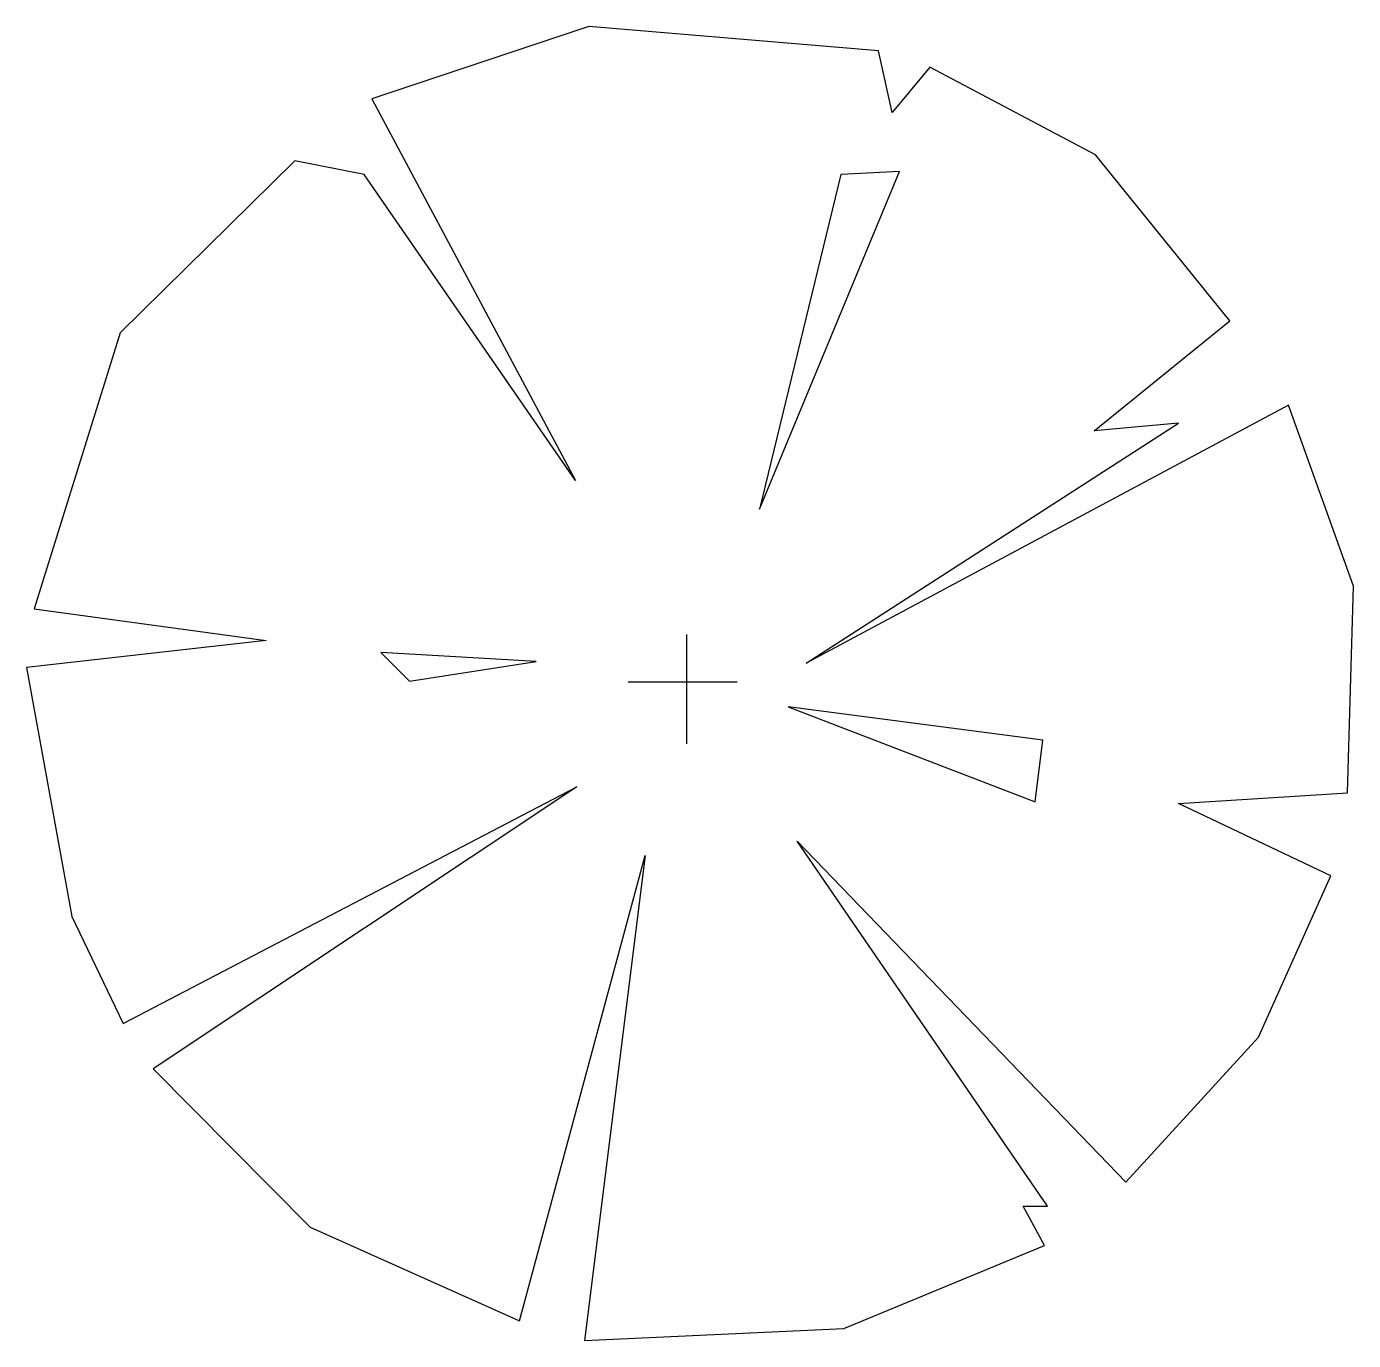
# Model space of a CAD drawing. Extents: x -2.98 to 3.01, y -2.97 to 2.96.
import ezdxf

# ---------------------------------------------------------------- set-up
doc = ezdxf.new("R2010")
doc.units = 0
doc.header["$LTSCALE"] = 1.2
doc.layers.get('0').update_dxf_attribs({"linetype": 'CONTINUOUS'})

msp = doc.modelspace()

# ---------------------------------------------------------------- linework, layer by layer
at = {"color": 0}
for p, q in [((-0.4425, 2.9593), (-1.4228, 2.6324)), ((0.8645, 2.8504), (-0.4425, 2.9593)), ((0.9258, 2.5711), (0.8645, 2.8504)), ((1.096, 2.7755), (0.9258, 2.5711)), ((1.8448, 2.3805), (1.096, 2.7755)), ((-1.4228, 2.6324), (-0.5038, 0.9094)), ((-1.7699, 2.3532), (-2.5596, 1.5769)), ((-1.4568, 2.2919), (-1.7699, 2.3532)), ((2.4507, 1.6313), (1.8448, 2.3805)), ((-0.5038, 0.9094), (-1.4568, 2.2919)), ((0.3268, 0.7801), (0.9599, 2.3055)), ((0.6944, 2.2919), (0.3268, 0.7801)), ((0.9599, 2.3055), (0.6944, 2.2919)), ((1.838, 1.1342), (2.4507, 1.6313)), ((-2.5596, 1.5769), (-2.9476, 0.3306)), ((2.7162, 1.25), (0.5378, 0.0854)), ((3.0089, 0.4327), (2.7162, 1.25)), ((0.5378, 0.0854), (2.2192, 1.1682)), ((2.2192, 1.1682), (1.838, 1.1342)), ((2.9817, -0.5003), (3.0089, 0.4327)), ((-2.9476, 0.3306), (-1.8993, 0.1876)), ((-1.8993, 0.1876), (-2.9817, 0.065)), ((0, -0.2792), (0, 0.2148)), ((-0.6807, 0.0922), (-1.3819, 0.1331)), ((-1.3819, 0.1331), (-1.2526, 0.0037)), ((-2.9817, 0.065), (-2.7774, -1.0587)), ((-1.2526, 0.0037), (-0.6807, 0.0922)), ((0.2269, 0), (-0.2655, 0)), ((1.6066, -0.2619), (0.4561, -0.1121)), ((0.4561, -0.1121), (1.5725, -0.5411)), ((1.5725, -0.5411), (1.6066, -0.2619)), ((-2.546, -1.5422), (-0.4969, -0.473)), ((-0.4969, -0.473), (-2.4098, -1.7465)), ((2.2192, -0.5479), (2.9817, -0.5003)), ((2.9068, -0.8748), (2.2192, -0.5479)), ((0.4969, -0.7182), (1.981, -2.2573)), ((1.627, -2.3663), (0.4969, -0.7182)), ((-0.7556, -2.8839), (-0.1884, -0.7832)), ((-0.1884, -0.7832), (-0.4629, -2.9724)), ((2.58, -1.6035), (2.9068, -0.8748)), ((-2.7774, -1.0587), (-2.546, -1.5422)), ((1.981, -2.2573), (2.58, -1.6035)), ((-2.4098, -1.7465), (-1.7019, -2.4616)), ((1.5181, -2.3663), (1.627, -2.3663)), ((1.6134, -2.5433), (1.5181, -2.3663)), ((-1.7019, -2.4616), (-0.7556, -2.8839)), ((0.708, -2.9179), (1.6134, -2.5433)), ((-0.4629, -2.9724), (0.708, -2.9179))]:
    msp.add_line(p, q, dxfattribs=at)

doc.saveas('drawing.dxf')
